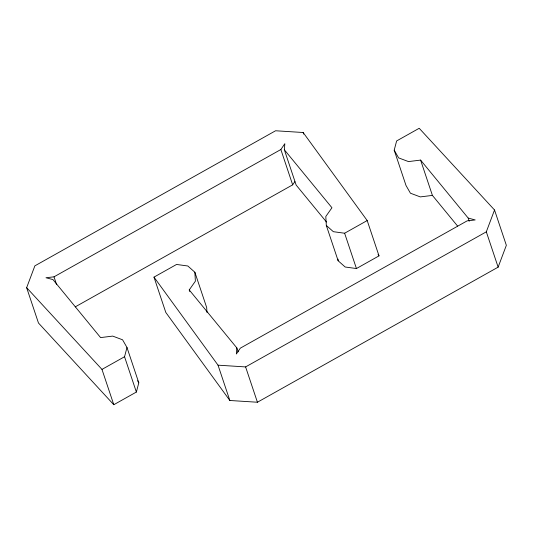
<?xml version="1.0" encoding="UTF-8"?>
<svg xmlns="http://www.w3.org/2000/svg" width="533" height="533" viewBox="0 0 533 533"><rect width="100%" height="100%" fill="white"/><g stroke="black" fill="none" stroke-linecap="round" stroke-linejoin="round"><path stroke-width="0.8" d="M194.865 272.236L195.384 281.177L189.228 289.932L236.852 347.936L236.346 353.999L240.33 348.156L467.175 220.849L475.216 219.942L468.214 218.09L420.59 160.087L408.478 161.586L398.624 157.888L394.2 150.179L396.632 140.945L419.205 128.28L494.531 209.989L506.35 245.307L498.135 267.146L257.426 402.235L229.843 400.49L165.803 312.445L153.984 277.127L176.556 264.455L187.836 265.994L194.865 272.236L206.684 307.554L206.964 312.431M284.336 149.746L284.835 143.683L280.858 149.526L54.006 276.834L45.965 277.74L52.974 279.592L100.59 337.596L112.703 336.096L122.563 339.794L126.987 347.503L138.8 382.821L136.368 392.055L113.796 404.72L38.469 323.011L26.65 287.693L34.865 265.854L275.574 130.765L303.157 132.51L367.197 220.555L379.016 255.873L356.444 268.545L345.164 267.006L338.135 260.764L326.316 225.446L325.796 216.505L331.952 207.75L284.336 149.746L296.148 185.064L326.502 222.034M136.368 392.055L124.549 356.737L126.987 347.503M498.135 267.146L486.316 231.828L494.531 209.989M75.246 306.868L292.67 184.844L294.882 181.6M26.65 287.693L101.976 369.402L124.549 356.737M326.316 225.446L333.352 231.688L344.624 233.227L367.197 220.555M153.984 277.127L218.03 365.172L245.606 366.917L486.316 231.828M457.527 225.999L432.41 195.404L420.297 196.904L410.437 193.206L406.013 185.497L394.2 150.179M378.037 254.527L379.016 255.873M137.594 380.715L138.8 382.821M468.214 218.09L469.26 221.228M420.59 160.087L432.41 195.404M344.624 233.227L356.444 268.545M303.157 132.51L303.683 134.083M280.858 149.526L292.67 184.844M245.606 366.917L257.426 402.235M236.852 347.936L238.164 351.86M218.03 365.172L229.843 400.49M189.228 289.932L189.755 291.504M101.976 369.402L113.796 404.72M54.006 276.834L56.631 284.682M338.042 259.138L338.135 260.764"/></g></svg>
